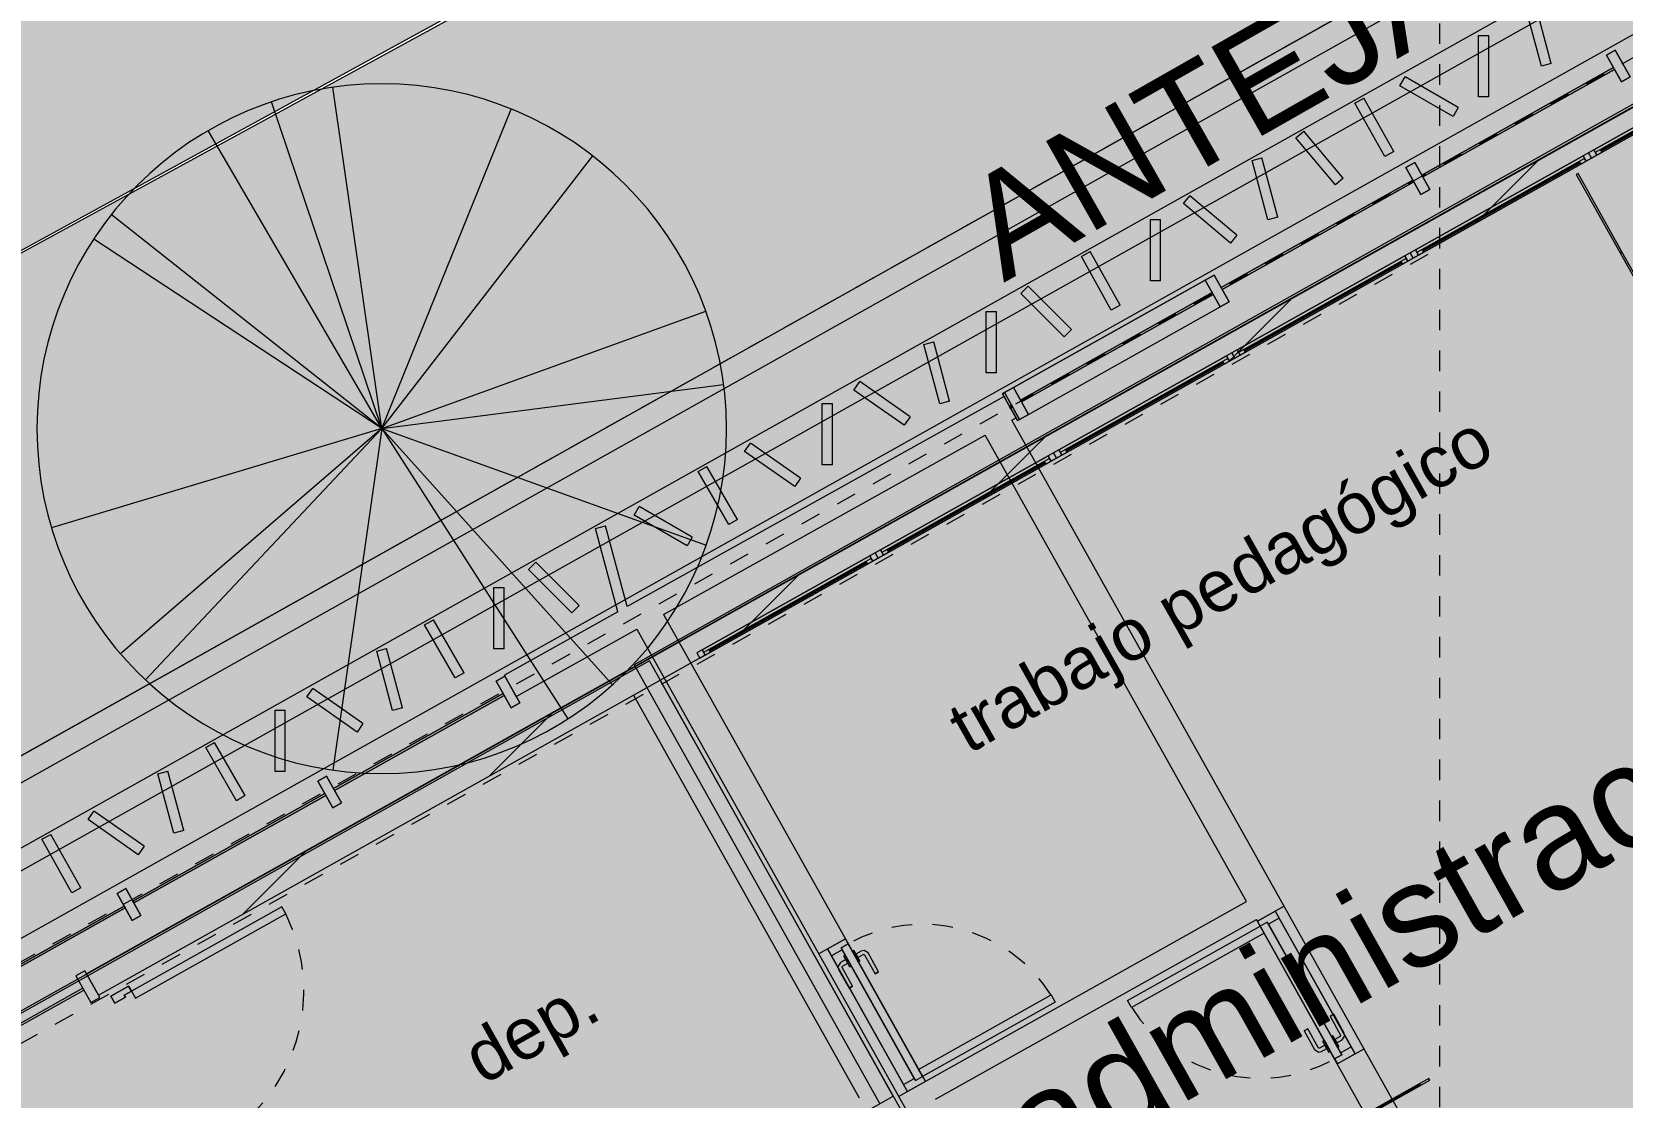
# Model space of a CAD drawing. Header units: metres. Extents: x -11.7 to 73.2, y 41.7 to 99.3.
# Drawn here: x 35.25 to 43.03, y 76.22 to 81.43 of the extents above; entities that cross this region are included whole.
import ezdxf

# ---------------------------------------------------------------- set-up
doc = ezdxf.new("R2010")
doc.units = ezdxf.units.M
for name, pattern in [('LineaDiscontinua-1_5mm', [0.003, 0.0015, -0.0015]), ('LíneaDeRejilla', [0.021, 0.012, -0.003, 0.003, -0.003]), ('Oculto', [0.006, 0.004, -0.002]), ('Overhead', [0.004, 0.0025, -0.0015])]:
    doc.linetypes.add(name, pattern=pattern)
for name, color, linetype, lineweight in [('A-DETL-3', 151, 'Continuous', 5), ('A-DETL-GENF', 92, 'Continuous', 5), ('A-DETL-LNOC', 90, 'Oculto', 5), ('A-FLOR-PROY', 1, 'Overhead', 5), ('A-GLAZ-CURT', 52, 'Continuous', 9), ('A-GLAZ-CWMG', 51, 'Continuous', 13), ('A-MURO', 113, 'Continuous', 9), ('A-MURO-ACHU', 111, 'Continuous', 9), ('A-PISO', 51, 'Continuous', 9), ('A-PISO-ACHU', 8, 'Continuous', 9), ('A-PSAJ-ARBOL', 71, 'Continuous', 5), ('A-PUER', 31, 'Continuous', 5), ('A-PUER-MARC', 31, 'Continuous', 5), ('A-TEXT-NOTA', 2, 'Continuous', 5), ('A-VENT', 1, 'Continuous', 5), ('A-VENT-CORT', 52, 'Continuous', 5), ('A-VENT-CORT-MARC', 51, 'Continuous', 5), ('A-WALL', 113, 'Continuous', 18), ('S-REJI', 1, 'Continuous', 5)]:
    doc.layers.add(name, color=color, linetype=linetype, lineweight=lineweight)
doc.styles.add('Arial', font='arial.ttf', dxfattribs={"height": 0.5})
doc.styles.add('Arial_3', font='arial.ttf', dxfattribs={"height": 0.25})

# ---------------------------------------------------------------- blocks, each defined once
blk = doc.blocks.new('Puerta-Batiente-HojaLisa - 800x2200-1043135-Nivel 1')
at = {"layer": 'A-PUER'}
for p, q in [((0.372, -0.035), (-0.372, -0.035)), ((-0.372, -0.035), (-0.372, -0.035)), ((-0.372, -0.035), (0.372, -0.035)), ((-0.372, -0.035), (-0.372, -0.075)), ((-0.372, -0.035), (-0.372, -0.075)), ((-0.372, -0.819), (-0.372, -0.075)), ((-0.372, -0.075), (-0.332, -0.075)), ((0.372, -0.075), (-0.372, -0.075)), ((-0.372, -0.075), (-0.372, -0.075)), ((-0.372, -0.075), (0.372, -0.075)), ((-0.332, -0.075), (-0.332, -0.819)), ((0.372, -0.035), (0.372, -0.035)), ((0.372, -0.075), (0.372, -0.035)), ((0.372, -0.035), (0.372, -0.075)), ((0.372, -0.075), (0.372, -0.075)), ((-0.332, -0.819), (-0.372, -0.819))]:
    blk.add_line(p, q, dxfattribs=at)
at = {"layer": 'A-PUER', "linetype": 'LineaDiscontinua-1_5mm'}
blk.add_arc((-0.372, -0.075), 0.744, 273.0819, 0, dxfattribs=at)
at = {"layer": 'A-PUER-MARC'}
for p, q in [((-0.4, -0.075), (-0.4, 0.025)), ((-0.4, 0.025), (-0.36, 0.025)), ((-0.4, -0.075), (-0.4, 0.025)), ((-0.4, 0.025), (-0.4, 0.025)), ((-0.4, 0.025), (0.4, 0.025)), ((-0.36, 0.025), (-0.36, -0.035)), ((-0.36, 0.025), (-0.36, 0.025)), ((-0.36, 0.025), (-0.36, -0.035)), ((0.36, 0.025), (-0.36, 0.025)), ((0.36, -0.035), (0.36, 0.025)), ((0.4, 0.025), (0.36, 0.025)), ((0.36, 0.025), (0.36, 0.025)), ((0.36, -0.035), (0.36, 0.025)), ((0.4, 0.025), (0.4, 0.025)), ((0.4, 0.025), (0.4, -0.075)), ((0.4, 0.025), (0.4, -0.075)), ((-0.372, -0.075), (-0.4, -0.075)), ((-0.4, -0.075), (-0.4, -0.075)), ((0.4, -0.075), (-0.4, -0.075)), ((-0.36, -0.035), (-0.372, -0.035)), ((-0.372, -0.035), (-0.372, -0.075)), ((-0.372, -0.035), (-0.372, -0.035)), ((-0.372, -0.035), (-0.372, -0.075)), ((0.372, -0.035), (-0.372, -0.035)), ((-0.372, -0.075), (-0.372, -0.075)), ((-0.372, -0.075), (0.372, -0.075)), ((-0.36, -0.035), (-0.36, -0.035)), ((-0.36, -0.035), (0.36, -0.035)), ((0.36, -0.035), (0.36, -0.035)), ((0.36, -0.035), (0.372, -0.035)), ((0.372, -0.035), (0.372, -0.035)), ((0.372, -0.035), (0.372, -0.075)), ((0.372, -0.075), (0.372, -0.035)), ((0.372, -0.075), (0.372, -0.075)), ((0.372, -0.075), (0.4, -0.075)), ((0.4, -0.075), (0.4, -0.075))]:
    blk.add_line(p, q, dxfattribs=at)
blk = doc.blocks.new('Manija-Horizontal-SinCerradura - 120-1041475-Nivel 1')
at = {"layer": 'A-PUER'}
for p, q in [((0.12, 0.008), (0.12, 0)), ((0.12, 0.008), (0.18, 0.008)), ((0.18, 0.008), (0.12, 0.008)), ((0.12, 0), (0.18, 0)), ((0.18, 0), (0.12, 0)), ((0.14, 0.038), (0.14, 0.008)), ((0.14, 0.008), (0.16, 0.008)), ((0.16, 0.008), (0.14, 0.008)), ((0.16, 0.008), (0.16, 0.038)), ((0.27, 0.063), (0.165, 0.063)), ((0.165, 0.043), (0.27, 0.043)), ((0.18, 0), (0.18, 0.008)), ((0.27, 0.063), (0.27, 0.043)), ((0.27, 0.043), (0.27, 0.063))]:
    blk.add_line(p, q, dxfattribs=at)
at = {"layer": 'A-PUER', "flags": 128}
for points in [[(0.165, 0.063), (0.144, 0.0515), (0.14, 0.038)], [(0.16, 0.038), (0.1623, 0.0422), (0.165, 0.043)]]:
    blk.add_lwpolyline(points, dxfattribs=at)
blk = doc.blocks.new('Manija-Horizontal-SinCerradura - 120-1041476-Nivel 1')
at = {"layer": 'A-PUER'}
for p, q in [((0.12, 0), (0.12, -0.008)), ((0.12, 0), (0.18, 0)), ((0.18, 0), (0.12, 0)), ((0.18, -0.008), (0.18, 0)), ((0.12, -0.008), (0.18, -0.008)), ((0.18, -0.008), (0.12, -0.008)), ((0.14, -0.008), (0.14, -0.038)), ((0.14, -0.008), (0.16, -0.008)), ((0.16, -0.008), (0.14, -0.008)), ((0.16, -0.038), (0.16, -0.008)), ((0.27, -0.043), (0.165, -0.043)), ((0.165, -0.063), (0.27, -0.063)), ((0.27, -0.063), (0.27, -0.043)), ((0.27, -0.043), (0.27, -0.063))]:
    blk.add_line(p, q, dxfattribs=at)
at = {"layer": 'A-PUER', "flags": 128}
for points in [[(0.14, -0.038), (0.1515, -0.059), (0.165, -0.063)], [(0.165, -0.043), (0.1608, -0.0407), (0.16, -0.038)]]:
    blk.add_lwpolyline(points, dxfattribs=at)
blk = doc.blocks.new('muro inclinado1 - muro inclinado-1370344-Nivel 1')
at = {"layer": 'A-MURO'}
for p, q in [((43.6847, 82.6505), (-1.2355, 57.4707)), ((43.7413, 82.5495), (-1.1789, 57.3697)), ((-1.0431, 57.1276), (43.8771, 82.3073)), ((43.9247, 82.2223), (-0.9955, 57.0425))]:
    blk.add_line(p, q, dxfattribs=at)
blk = doc.blocks.new('Panel de sistema - Vidrio-10-1532750-Nivel 1')
at = {"layer": 'A-VENT-CORT'}
for p, q in [((-0.5375, 0.005), (-0.5375, 0.005)), ((-0.5375, 0.005), (0.5375, 0.005)), ((0.5375, 0.005), (-0.5375, 0.005)), ((-0.5375, -0.005), (-0.5375, 0.005)), ((-0.5375, 0.005), (-0.5375, -0.005)), ((0.5375, 0.005), (0.5375, 0.005)), ((0.5375, 0.005), (0.5375, -0.005)), ((0.5375, 0.005), (0.5375, -0.005)), ((-0.5375, -0.005), (0.5375, -0.005)), ((0.5375, -0.005), (-0.5375, -0.005)), ((-0.5375, -0.005), (-0.5375, -0.005)), ((0.5375, -0.005), (0.5375, -0.005))]:
    blk.add_line(p, q, dxfattribs=at)
blk = doc.blocks.new('Panel de sistema - Vidrio-10-1532753-Nivel 1')
at = {"layer": 'A-VENT-CORT'}
for p, q in [((-0.5375, 0.005), (-0.5375, 0.005)), ((-0.5375, 0.005), (0.5375, 0.005)), ((0.5375, 0.005), (-0.5375, 0.005)), ((-0.5375, -0.005), (-0.5375, 0.005)), ((-0.5375, 0.005), (-0.5375, -0.005)), ((0.5375, 0.005), (0.5375, 0.005)), ((0.5375, 0.005), (0.5375, -0.005)), ((0.5375, 0.005), (0.5375, -0.005)), ((-0.5375, -0.005), (0.5375, -0.005)), ((0.5375, -0.005), (-0.5375, -0.005)), ((-0.5375, -0.005), (-0.5375, -0.005)), ((0.5375, -0.005), (0.5375, -0.005))]:
    blk.add_line(p, q, dxfattribs=at)
blk = doc.blocks.new('Montante rectangular - 50x150-1716499-Nivel 1')
at = {"layer": 'A-VENT-CORT-MARC'}
for p, q in [((0, 0.075), (-0.05, 0.075)), ((-0.05, 0.075), (-0.05, -0.075)), ((-0.05, 0.075), (-0.05, 0.075)), ((0, -0.075), (0, 0.075)), ((0, 0.075), (0, 0.075)), ((-0.05, -0.075), (0, -0.075)), ((-0.05, -0.075), (-0.05, -0.075)), ((0, -0.075), (0, -0.075))]:
    blk.add_line(p, q, dxfattribs=at)
blk = doc.blocks.new('Montante rectangular - 50x150-1716500-Nivel 1')
at = {"layer": 'A-VENT-CORT-MARC'}
for p, q in [((-0.05, -0.075), (-0.05, 0.075)), ((-0.05, 0.075), (0, 0.075)), ((-0.05, 0.075), (-0.05, 0.075)), ((0, 0.075), (0, -0.075)), ((0, 0.075), (0, 0.075)), ((0, -0.075), (-0.05, -0.075)), ((-0.05, -0.075), (-0.05, -0.075)), ((0, -0.075), (0, -0.075))]:
    blk.add_line(p, q, dxfattribs=at)
blk = doc.blocks.new('Panel de sistema - Vidrio-10-1731933-Nivel 1')
at = {"layer": 'A-VENT-CORT'}
for p, q in [((-0.5375, 0.005), (-0.5375, 0.005)), ((-0.5375, 0.005), (0.5375, 0.005)), ((0.5375, 0.005), (-0.5375, 0.005)), ((-0.5375, -0.005), (-0.5375, 0.005)), ((-0.5375, 0.005), (-0.5375, -0.005)), ((0.5375, 0.005), (0.5375, 0.005)), ((0.5375, 0.005), (0.5375, -0.005)), ((0.5375, 0.005), (0.5375, -0.005)), ((-0.5375, -0.005), (0.5375, -0.005)), ((0.5375, -0.005), (-0.5375, -0.005)), ((-0.5375, -0.005), (-0.5375, -0.005)), ((0.5375, -0.005), (0.5375, -0.005))]:
    blk.add_line(p, q, dxfattribs=at)
blk = doc.blocks.new('Panel de sistema - Vidrio-10-1731934-Nivel 1')
at = {"layer": 'A-VENT-CORT'}
for p, q in [((-0.0063, 0.005), (-0.0063, 0.005)), ((-0.0063, 0.005), (0.0063, 0.005)), ((0.0063, 0.005), (-0.0063, 0.005)), ((-0.0063, -0.005), (-0.0063, 0.005)), ((-0.0063, 0.005), (-0.0063, -0.005)), ((0.0063, 0.005), (0.0063, 0.005)), ((0.0063, 0.005), (0.0063, -0.005)), ((0.0063, 0.005), (0.0063, -0.005)), ((-0.0063, -0.005), (0.0063, -0.005)), ((0.0063, -0.005), (-0.0063, -0.005)), ((-0.0063, -0.005), (-0.0063, -0.005)), ((0.0063, -0.005), (0.0063, -0.005))]:
    blk.add_line(p, q, dxfattribs=at)
blk = doc.blocks.new('Panel de sistema - Vidrio-10-1731773-Nivel 1')
at = {"layer": 'A-VENT-CORT'}
for p, q in [((-0.0063, 0.005), (-0.0063, 0.005)), ((-0.0063, 0.005), (0.0063, 0.005)), ((0.0063, 0.005), (-0.0063, 0.005)), ((-0.0063, -0.005), (-0.0063, 0.005)), ((-0.0063, 0.005), (-0.0063, -0.005)), ((0.0063, 0.005), (0.0063, 0.005)), ((0.0063, 0.005), (0.0063, -0.005)), ((0.0063, 0.005), (0.0063, -0.005)), ((-0.0063, -0.005), (0.0063, -0.005)), ((0.0063, -0.005), (-0.0063, -0.005)), ((-0.0063, -0.005), (-0.0063, -0.005)), ((0.0063, -0.005), (0.0063, -0.005))]:
    blk.add_line(p, q, dxfattribs=at)
blk = doc.blocks.new('Montante rectangular - 50x150-1351317-Nivel 1')
at = {"layer": 'A-VENT-CORT-MARC'}
for p, q in [((-0.025, -0.075), (-0.025, 0.075)), ((-0.025, 0.075), (0.025, 0.075)), ((-0.025, 0.075), (-0.025, 0.075)), ((0.025, 0.075), (0.025, -0.075)), ((0.025, 0.075), (0.025, 0.075)), ((0.025, -0.075), (-0.025, -0.075)), ((-0.025, -0.075), (-0.025, -0.075)), ((0.025, -0.075), (0.025, -0.075))]:
    blk.add_line(p, q, dxfattribs=at)
blk = doc.blocks.new('Montante rectangular - 50x150-1351318-Nivel 1')
at = {"layer": 'A-VENT-CORT-MARC'}
for p, q in [((0.025, 0.075), (-0.025, 0.075)), ((-0.025, 0.075), (-0.025, -0.075)), ((-0.025, 0.075), (-0.025, 0.075)), ((0.025, -0.075), (0.025, 0.075)), ((0.025, 0.075), (0.025, 0.075)), ((-0.025, -0.075), (0.025, -0.075)), ((-0.025, -0.075), (-0.025, -0.075)), ((0.025, -0.075), (0.025, -0.075))]:
    blk.add_line(p, q, dxfattribs=at)
blk = doc.blocks.new('Montante rectangular - 50x150-1731929-Nivel 1')
at = {"layer": 'A-VENT-CORT-MARC'}
for p, q in [((0.025, 0.075), (-0.025, 0.075)), ((-0.025, 0.075), (-0.025, -0.075)), ((-0.025, 0.075), (-0.025, 0.075)), ((0.025, -0.075), (0.025, 0.075)), ((0.025, 0.075), (0.025, 0.075)), ((-0.025, -0.075), (0.025, -0.075)), ((-0.025, -0.075), (-0.025, -0.075)), ((0.025, -0.075), (0.025, -0.075))]:
    blk.add_line(p, q, dxfattribs=at)
blk = doc.blocks.new('Panel de sistema - Vidrio-10-1115117-Nivel 1')
at = {"layer": 'A-VENT-CORT'}
for p, q in [((-0.475, 0.005), (-0.475, 0.005)), ((-0.475, 0.005), (0.475, 0.005)), ((0.475, 0.005), (-0.475, 0.005)), ((-0.475, -0.005), (-0.475, 0.005)), ((-0.475, 0.005), (-0.475, -0.005)), ((0.475, 0.005), (0.475, 0.005)), ((0.475, 0.005), (0.475, -0.005)), ((0.475, 0.005), (0.475, -0.005)), ((-0.475, -0.005), (0.475, -0.005)), ((0.475, -0.005), (-0.475, -0.005)), ((-0.475, -0.005), (-0.475, -0.005)), ((0.475, -0.005), (0.475, -0.005))]:
    blk.add_line(p, q, dxfattribs=at)
blk = doc.blocks.new('Panel de sistema - Vidrio-10-1289963-Nivel 1')
at = {"layer": 'A-VENT-CORT'}
for p, q in [((-0.475, 0.005), (-0.475, 0.005)), ((-0.475, 0.005), (0.475, 0.005)), ((0.475, 0.005), (-0.475, 0.005)), ((-0.475, -0.005), (-0.475, 0.005)), ((-0.475, 0.005), (-0.475, -0.005)), ((0.475, 0.005), (0.475, 0.005)), ((0.475, 0.005), (0.475, -0.005)), ((0.475, 0.005), (0.475, -0.005)), ((-0.475, -0.005), (0.475, -0.005)), ((0.475, -0.005), (-0.475, -0.005)), ((-0.475, -0.005), (-0.475, -0.005)), ((0.475, -0.005), (0.475, -0.005))]:
    blk.add_line(p, q, dxfattribs=at)
blk = doc.blocks.new('Montante rectangular - 50x150-1731930-Nivel 1')
at = {"layer": 'A-VENT-CORT-MARC'}
for p, q in [((40.0086, 79.6682), (39.9977, 79.6621)), ((39.9977, 79.6621), (40.0086, 79.6682)), ((40.0086, 79.6682), (40.0086, 79.6682)), ((40.0086, 79.6682), (40.082, 79.5374)), ((40.082, 79.5374), (40.0086, 79.6682)), ((39.9977, 79.6621), (40.071, 79.5312)), ((40.071, 79.5312), (39.9977, 79.6621)), ((39.9977, 79.6621), (39.9977, 79.6621)), ((40.071, 79.5312), (40.082, 79.5374)), ((40.071, 79.5312), (40.082, 79.5374)), ((40.071, 79.5312), (40.071, 79.5312)), ((40.082, 79.5374), (40.082, 79.5374))]:
    blk.add_line(p, q, dxfattribs=at)
blk = doc.blocks.new('Montante rectangular - 50x150-1532670-Nivel 1')
at = {"layer": 'A-VENT-CORT-MARC'}
for p, q in [((40.9898, 80.2184), (40.0522, 79.6927)), ((40.0522, 79.6927), (40.9898, 80.2184)), ((40.9898, 80.2184), (40.9898, 80.2184)), ((40.9898, 80.2184), (41.0632, 80.0876)), ((41.0632, 80.0876), (40.9898, 80.2184)), ((40.1256, 79.5618), (41.0632, 80.0876)), ((40.1256, 79.5618), (41.0632, 80.0876)), ((41.0632, 80.0876), (41.0632, 80.0876)), ((40.0522, 79.6927), (40.1256, 79.5618)), ((40.1256, 79.5618), (40.0522, 79.6927)), ((40.0522, 79.6927), (40.0522, 79.6927)), ((40.1256, 79.5618), (40.1256, 79.5618))]:
    blk.add_line(p, q, dxfattribs=at)
blk = doc.blocks.new('M_RPC Tree - Deciduous - Scarlet Oak - 6 mts-1356157-Nivel 1')
at = {"layer": 'A-PSAJ-ARBOL'}
for q in [(-0.2391, 1.6695), (-0.5395, 1.5979), (0.6341, 1.5628), (-0.8483, 1.4577), (1.0322, 1.3338), (-1.3227, 1.0464), (-1.4088, 0.9271), (1.5855, 0.5751), (1.6727, 0.2154), (-1.6152, -0.4853), (-1.2773, -1.1013), (-1.1555, -1.2285), (-0.2396, -1.6694), (0.9105, -1.4196), (1.1293, -1.2526), (1.5873, -0.5699)]:
    blk.add_line((0, 0), q, dxfattribs=at)
for start, end in [(360, 180), (180, 360)]:
    blk.add_arc((0, 0), 1.6865, start, end, dxfattribs=at)
blk = doc.blocks.new('Panel de sistema - Vidrio-10-1741026-Nivel 1')
at = {"layer": 'A-GLAZ-CURT'}
for p, q in [((0.4175, 0.005), (-0.4175, 0.005)), ((-0.4175, 0.005), (-0.4175, -0.005)), ((0.4175, -0.005), (0.4175, 0.005)), ((-0.4175, -0.005), (0.4175, -0.005))]:
    blk.add_line(p, q, dxfattribs=at)
at = {"layer": 'A-VENT-CORT'}
for p, q in [((-0.4175, 0.005), (-0.4175, 0.005)), ((0.4175, 0.005), (0.4175, 0.005)), ((-0.4175, -0.005), (-0.4175, -0.005)), ((0.4175, -0.005), (0.4175, -0.005))]:
    blk.add_line(p, q, dxfattribs=at)
blk = doc.blocks.new('Panel de sistema - Vidrio-10-1113093-Nivel 1')
at = {"layer": 'A-GLAZ-CURT'}
for p, q in [((0.5, 0.005), (-0.5, 0.005)), ((-0.5, 0.005), (-0.5, -0.005)), ((0.5, -0.005), (0.5, 0.005)), ((-0.5, -0.005), (0.5, -0.005))]:
    blk.add_line(p, q, dxfattribs=at)
at = {"layer": 'A-VENT-CORT'}
for p, q in [((-0.5, 0.005), (-0.5, 0.005)), ((0.5, 0.005), (0.5, 0.005)), ((-0.5, -0.005), (-0.5, -0.005)), ((0.5, -0.005), (0.5, -0.005))]:
    blk.add_line(p, q, dxfattribs=at)
blk = doc.blocks.new('M_Door-Curtain-Wall-Single-Glass - M_Door-Curtain-Wall-Single-Glass-1594225-Nivel 1')
at = {"layer": 'A-PUER'}
blk.add_line((0.4, 0.0508), (0.4, 0.8508), dxfattribs=at)
blk.add_arc((0.4, 0.0508), 0.8, 90, 180, dxfattribs=at)
blk = doc.blocks.new('Panel de sistema - Vidrio-10-1594231-Nivel 1')
at = {"layer": 'A-GLAZ-CURT'}
for p, q in [((0.2188, 0.005), (-0.2188, 0.005)), ((-0.2188, 0.005), (-0.2188, -0.005)), ((0.2188, -0.005), (0.2188, 0.005)), ((-0.2188, -0.005), (0.2188, -0.005))]:
    blk.add_line(p, q, dxfattribs=at)
at = {"layer": 'A-VENT-CORT'}
for p, q in [((-0.2188, 0.005), (-0.2188, 0.005)), ((0.2188, 0.005), (0.2188, 0.005)), ((-0.2188, -0.005), (-0.2188, -0.005)), ((0.2188, -0.005), (0.2188, -0.005))]:
    blk.add_line(p, q, dxfattribs=at)
blk = doc.blocks.new('Montante rectangular - 50x150-1633856-Nivel 1')
at = {"layer": 'A-GLAZ-CWMG'}
for p, q in [((-0.05, 0.075), (0, 0.075)), ((-0.05, -0.075), (-0.05, 0.075)), ((0, 0.075), (0, -0.075)), ((0, -0.075), (-0.05, -0.075))]:
    blk.add_line(p, q, dxfattribs=at)
at = {"layer": 'A-VENT-CORT-MARC'}
for p, q in [((-0.05, 0.075), (-0.05, 0.075)), ((0, 0.075), (0, 0.075)), ((-0.05, -0.075), (-0.05, -0.075)), ((0, -0.075), (0, -0.075))]:
    blk.add_line(p, q, dxfattribs=at)
blk = doc.blocks.new('Puerta-Batiente-HojaLisa - 900x2200-V2-Nivel 1')
at = {"layer": 'A-PUER'}
for p, q in [((-0.382, 0.919), (-0.422, 0.919)), ((-0.422, 0.919), (-0.422, 0.075)), ((-0.382, 0.075), (-0.382, 0.919)), ((-0.422, 0.075), (-0.382, 0.075))]:
    blk.add_line(p, q, dxfattribs=at)
at = {"layer": 'A-PUER', "linetype": 'LineaDiscontinua-1_5mm'}
blk.add_arc((-0.422, 0.075), 0.844, 360, 87.28354, dxfattribs=at)
at = {"layer": 'A-PUER-MARC', "lineweight": 9}
for p, q in [((-0.45, -0.025), (-0.45, 0.075)), ((-0.45, 0.075), (-0.422, 0.075)), ((-0.422, 0.075), (-0.422, 0.035)), ((-0.422, 0.035), (-0.41, 0.035)), ((-0.41, 0.035), (-0.41, -0.025)), ((0.41, 0.035), (0.422, 0.035)), ((0.41, -0.025), (0.41, 0.035)), ((0.422, 0.035), (0.422, 0.075)), ((0.422, 0.075), (0.45, 0.075)), ((0.45, 0.075), (0.45, -0.025)), ((-0.41, -0.025), (-0.45, -0.025)), ((0.45, -0.025), (0.41, -0.025))]:
    blk.add_line(p, q, dxfattribs=at)
at = {"layer": 'A-PUER-MARC'}
for p, q in [((-0.45, 0.075), (-0.45, -0.025)), ((-0.422, 0.075), (-0.45, 0.075)), ((-0.45, 0.075), (-0.45, 0.075)), ((-0.422, 0.035), (-0.422, 0.075)), ((-0.422, 0.075), (-0.422, 0.075)), ((-0.41, 0.035), (-0.422, 0.035)), ((-0.422, 0.035), (-0.422, 0.035)), ((-0.41, -0.025), (-0.41, 0.035)), ((-0.41, 0.035), (-0.41, 0.035)), ((0.41, 0.035), (0.41, 0.035)), ((0.41, 0.035), (0.41, -0.025)), ((0.41, 0.035), (0.422, 0.035)), ((0.422, 0.075), (0.422, 0.075)), ((0.422, 0.075), (0.45, 0.075)), ((0.422, 0.075), (0.422, 0.035)), ((0.422, 0.035), (0.422, 0.035)), ((0.45, -0.025), (0.45, 0.075)), ((0.45, 0.075), (0.45, 0.075)), ((-0.45, -0.025), (-0.41, -0.025)), ((-0.45, -0.025), (-0.45, -0.025)), ((-0.41, -0.025), (-0.41, -0.025)), ((0.45, -0.025), (0.41, -0.025)), ((0.41, -0.025), (0.41, -0.025)), ((0.45, -0.025), (0.45, -0.025))]:
    blk.add_line(p, q, dxfattribs=at)
blk = doc.blocks.new('Ventana-1Cuerpo-Proyectante - 1000x500-1341010-Nivel 1')
at = {"layer": 'A-VENT'}
for p, q in [((0.5, 0.06), (-0.5, 0.06)), ((-0.5, 0.06), (-0.5, 0.06)), ((-0.5, 0.06), (0.5, 0.06)), ((-0.5, 0.06), (-0.5, 0.03)), ((-0.5, 0.06), (-0.5, 0.03)), ((-0.5, 0.03), (0.5, 0.03)), ((-0.5, 0.03), (-0.5, 0.03)), ((-0.5, 0.03), (0.5, 0.03)), ((0.47, 0.06), (-0.47, 0.06)), ((-0.47, 0.06), (-0.47, 0.06)), ((-0.47, 0.06), (0.47, 0.06)), ((-0.47, 0.06), (-0.47, 0.045)), ((-0.47, 0.06), (-0.47, 0.045)), ((0.47, 0.06), (-0.47, 0.06)), ((-0.47, 0.06), (-0.47, 0.06)), ((-0.47, 0.06), (0.47, 0.06)), ((-0.47, 0.03), (-0.47, 0.06)), ((-0.47, 0.06), (-0.47, 0.03)), ((-0.47, 0.045), (0.47, 0.045)), ((-0.47, 0.045), (-0.47, 0.045)), ((-0.47, 0.045), (0.47, 0.045)), ((0.47, 0.03), (-0.47, 0.03)), ((-0.47, 0.03), (-0.47, 0.03)), ((0.47, 0.03), (-0.47, 0.03)), ((0.44, 0.06), (-0.44, 0.06)), ((-0.44, 0.06), (-0.44, 0.06)), ((-0.44, 0.06), (0.44, 0.06)), ((-0.44, 0.045), (-0.44, 0.06)), ((-0.44, 0.06), (-0.44, 0.045)), ((0.44, 0.053), (-0.44, 0.053)), ((-0.44, 0.053), (-0.44, 0.053)), ((-0.44, 0.053), (0.44, 0.053)), ((-0.44, 0.053), (-0.44, 0.051)), ((-0.44, 0.053), (-0.44, 0.051)), ((-0.44, 0.051), (0.44, 0.051)), ((-0.44, 0.051), (-0.44, 0.051)), ((-0.44, 0.051), (0.44, 0.051)), ((0.44, 0.045), (-0.44, 0.045)), ((-0.44, 0.045), (-0.44, 0.045)), ((0.44, 0.045), (-0.44, 0.045)), ((0.44, 0.06), (0.44, 0.06)), ((0.44, 0.045), (0.44, 0.06)), ((0.44, 0.06), (0.44, 0.045)), ((0.44, 0.053), (0.44, 0.053)), ((0.44, 0.051), (0.44, 0.053)), ((0.44, 0.051), (0.44, 0.053)), ((0.44, 0.051), (0.44, 0.051)), ((0.44, 0.045), (0.44, 0.045)), ((0.47, 0.06), (0.47, 0.06)), ((0.47, 0.045), (0.47, 0.06)), ((0.47, 0.045), (0.47, 0.06)), ((0.47, 0.06), (0.47, 0.06)), ((0.47, 0.03), (0.47, 0.06)), ((0.47, 0.06), (0.47, 0.03)), ((0.47, 0.045), (0.47, 0.045)), ((0.47, 0.03), (0.47, 0.03)), ((0.5, 0.06), (0.5, 0.06)), ((0.5, 0.03), (0.5, 0.06)), ((0.5, 0.03), (0.5, 0.06)), ((0.5, 0.03), (0.5, 0.03))]:
    blk.add_line(p, q, dxfattribs=at)

msp = doc.modelspace()

# ---------------------------------------------------------------- hatches: boundary and pattern name
at = {"layer": 'A-DETL-GENF'}
for color, points in [(9, [(38.1961, 78.3366), (44.554, 81.904), (48.1469, 75.4944), (45.3402, 73.9196), (44.737, 74.9957), (43.337, 74.2109), (43.9541, 73.1419), (41.789, 71.927), (40.5479, 74.1411), (37.931, 72.6742), (36.7819, 74.7241), (39.3988, 76.191)]), (7, [(40.5479, 74.1411), (41.1384, 73.0877), (38.6096, 71.662), (39.2698, 70.4842), (32.2199, 66.5324), (28.6234, 72.9484), (38.271, 78.3563), (39.4642, 76.2277), (36.7357, 74.6982), (37.8847, 72.6483)])]:
    msp.add_hatch(color=color, dxfattribs=at).paths.add_polyline_path(points, flags=0)
at = {"layer": 'A-MURO-ACHU', "lineweight": 5}
h = msp.add_hatch(dxfattribs=at)
h.set_pattern_fill('FP_1', color=256, style=0, pattern_type=2)
h.set_pattern_definition([(45, (0, 0), (-0.265165, 0.265165), [])])
h.paths.add_polyline_path([(35.5762, 76.7218), (35.5175, 76.8264), (54.3115, 87.3612), (54.3115, 87.2236), (50.3533, 85.0049), (50.2225, 84.9316), (47.8673, 83.6114), (47.7364, 83.538), (44.6833, 81.8267), (44.5525, 81.7533), (38.3239, 78.262), (38.1931, 78.1886)], flags=0)
h = msp.add_hatch(color=256, dxfattribs=at)
h.paths.add_polyline_path([(39.5009, 76.1623), (39.3701, 76.0889), (39.2967, 76.2198), (38.1931, 78.1886), (38.3239, 78.262)], flags=0)
h.paths.add_polyline_path([(41.793, 72.0732), (41.6622, 71.9999), (41.078, 73.042), (41.0047, 73.1728), (40.5191, 74.039), (40.4458, 74.1699), (39.8101, 75.3039), (39.941, 75.3772)], flags=0)
at = {"layer": 'A-PISO-ACHU', "lineweight": 5}
h = msp.add_hatch(color=256, dxfattribs=at)
edge = h.paths.add_edge_path(flags=0)
edge.add_line((-11.7445, 67.4776), (-11.7445, 68.9916))
edge.add_line((-11.7445, 68.9916), (20.6801, 87.2404))
edge.add_line((20.6801, 87.2404), (42.7634, 99.3209))
edge.add_line((42.7634, 99.3209), (49.0143, 99.3209))
edge.add_line((49.0143, 99.3209), (22.1357, 84.6171))
edge.add_line((22.1357, 84.6171), (-8.4217, 67.4192))
edge.add_arc((-9.9695, 75.3717), 8.1018, 263.70195, 281.01358, ccw=False)
edge.add_arc((-12.5327, 60.5221), 7, 76.16032, 83.5347)
h.paths.add_polyline_path([(73.1577, 99.3209), (73.1577, 41.6604)], flags=0)
edge = h.paths.add_edge_path(flags=0)
edge.add_line((69.8508, 99.3209), (73.1577, 99.3209))
edge.add_line((65.9158, 97.1683), (69.8508, 99.3209))
edge = h.paths.add_edge_path(flags=0)
edge.add_line((73.1577, 51.9042), (73.1577, 50.9085))
edge.add_line((73.1577, 50.9085), (67.4094, 50.9125))
edge.add_line((67.4094, 50.9125), (67.406, 45.89))
edge.add_arc((67.7688, 48.868), 3, 197.80909, 263.05317, ccw=False)
edge.add_line((64.9126, 47.9505), (64.9265, 52.0568))
edge.add_arc((67.3569, 51.8382), 2.4403, 138.46961, 174.86173, ccw=False)
edge.add_line((65.5301, 53.4562), (67.4123, 55.1462))
edge.add_line((67.4123, 55.1462), (67.4382, 93.14))
edge.add_line((67.4382, 93.14), (65.5663, 94.5105))
edge.add_arc((67.872, 96.4299), 3, 186.29702, 219.77582, ccw=False)
edge.add_line((64.8901, 96.1008), (64.8898, 96.1793))
edge.add_line((64.8898, 96.1793), (64.8841, 98.083))
edge.add_arc((67.8714, 97.808), 3, 152.38667, 174.74085, ccw=False)
edge.add_arc((100.8135, 69.2922), 46.4949, 139.77062, 139.96788, ccw=False)
edge.add_line((65.3163, 99.3209), (73.1577, 99.3209))
edge.add_line((65.9178, 96.1564), (65.9158, 97.1683))
edge.add_arc((67.9002, 96.4214), 2, 187.61416, 217.58475)
edge.add_line((66.3153, 95.2015), (68.4157, 93.6638))
edge.add_line((68.4157, 93.6638), (68.4316, 51.911))
edge.add_line((68.4316, 51.911), (73.1577, 51.9042))
h.paths.add_polyline_path([(20.1051, 57.7169), (26.6837, 61.3986), (27.9973, 59.0622), (49.2365, 71.0357), (49.2365, 57.7169)], flags=0)
edge = h.paths.add_edge_path(flags=0)
edge.add_line((-5.7118, 46.0009), (54.4615, 46.0009))
edge.add_line((54.4615, 46.0009), (54.4615, 90.9023))
edge.add_line((54.4615, 90.9023), (26.9878, 75.8729))
edge.add_line((26.9878, 75.8729), (-6.3365, 57.1178))
edge.add_arc((5.0702, 53.3169), 12.0233, 127.35032, 161.5712, ccw=False)
edge.add_line((-2.2242, 62.8747), (25.5322, 78.4962))
edge.add_line((25.5322, 78.4962), (55.4126, 94.8421))
edge.add_arc((56.8058, 92.0337), 3.135, 2.60802, 116.38523, ccw=False)
edge.add_line((59.9376, 92.1763), (59.9338, 86.617))
edge.add_line((59.9338, 86.617), (57.4314, 79.6617))
edge.add_line((57.4314, 79.6617), (57.4109, 49.6328))
edge.add_line((57.4109, 49.6328), (57.4076, 44.7668))
edge.add_arc((59.4076, 44.7654), 2, 179.96092, 218.80926)
edge.add_line((57.8491, 43.512), (59.3383, 41.6604))
edge.add_line((59.3383, 41.6604), (54.9031, 41.6604))
edge.add_line((54.9031, 41.6604), (54.9045, 42.4666))
edge.add_line((54.9045, 42.4666), (49.9037, 42.473))
edge.add_line((49.9037, 42.473), (49.9031, 41.6604))
edge.add_line((49.9031, 41.6604), (40.8603, 41.6604))
edge.add_line((40.8603, 41.6604), (40.8489, 42.4259))
edge.add_line((40.8489, 42.4259), (19.6691, 42.4259))
edge.add_line((19.6691, 42.4259), (19.6628, 41.6604))
edge.add_line((19.6628, 41.6604), (-5.714, 41.6604))
edge.add_line((-5.714, 41.6604), (-5.7118, 46.0009))
h = msp.add_hatch(color=256, dxfattribs=at)
h.paths.add_polyline_path([(73.1577, 99.3209), (73.1577, 41.6604)], flags=0)
edge = h.paths.add_edge_path(flags=0)
edge.add_line((49.0166, 99.3209), (73.1577, 99.3209))
edge.add_line((65.2926, 99.3209), (73.1577, 99.3209))
edge.add_arc((100.8053, 69.3106), 46.4949, 139.80025, 140.00696)
edge.add_arc((67.8438, 97.8039), 3, 152.42575, 174.77992)
edge.add_line((64.8562, 98.0768), (64.8617, 96.6002))
edge.add_line((64.8617, 96.6002), (59.4653, 93.6433))
edge.add_arc((56.7821, 92.022), 3.135, 31.14184, 116.42431)
edge.add_line((55.387, 94.8295), (25.5178, 78.4632))
edge.add_line((25.5178, 78.4632), (-2.228, 62.8228))
edge.add_arc((5.0729, 53.27), 12.0233, 127.3894, 158.5358)
edge.add_arc((-12.5349, 60.4631), 7, 276.48335, 336.479, ccw=False)
edge.add_line((-11.7445, 53.5079), (-11.7445, 67.4184))
edge.add_arc((-12.5349, 60.4631), 7, 76.1994, 83.51665, ccw=False)
edge.add_arc((-9.9818, 75.3145), 8.1018, 263.74102, 281.05266)
edge.add_line((-8.4286, 67.3631), (22.1171, 84.5818))
edge.add_line((22.1171, 84.5818), (49.0166, 99.3209))
h = msp.add_hatch(color=256, dxfattribs=at)
h.paths.add_polyline_path([(1.8887, 47.4669), (10.9851, 47.4669), (10.9851, 48.2669), (54.4615, 48.2669), (54.4615, 46.0009), (-0.7267, 46.0009)], flags=0)
h.paths.add_polyline_path([(54.4815, 90.8752), (54.4823, 87.4505), (-5.4665, 53.8634), (-1.8591, 47.4247), (-4.3698, 46.0228), (-5.6848, 46.0236), (-5.7078, 57.4716), (26.9282, 75.8394)], flags=0)
h = msp.add_hatch(color=256, dxfattribs=at)
h.paths.add_polyline_path([(5.0183, 49.0163), (5.8026, 47.6169), (10.8351, 47.6169), (10.8351, 50.9017), (9.2102, 49.9908), (8.6236, 51.0372)], flags=0)
h.paths.add_polyline_path([(54.3115, 87.2328), (50.3494, 85.0119), (52.1097, 81.8716), (54.3115, 83.1058)], flags=0)
h.paths.add_polyline_path([(47.9626, 73.2955), (20.0811, 57.6669), (44.0865, 57.6669), (44.0865, 68.1681), (49.2212, 71.0628)], flags=0)
h.paths.add_polyline_path([(-5.4663, 53.8623), (-1.1005, 56.3095), (-1.628, 57.2507), (44.0772, 82.8706), (44.6048, 81.9293), (54.4615, 87.4544), (54.4615, 80.7558), (54.2865, 80.6577), (54.2865, 77.0956), (54.4615, 77.1942), (54.4615, 74.0419), (51.0616, 72.1303), (51.0616, 55.9169), (54.4615, 55.9169), (54.4615, 48.2669), (53.7615, 48.2669), (53.7615, 47.4669), (12.1412, 47.4669), (12.1412, 48.2669), (10.9851, 48.2669), (10.9851, 47.4669), (1.8887, 47.4669), (2.2039, 47.6436), (1.3237, 49.2137), (-1.8602, 47.429)], flags=0)
h = msp.add_hatch(color=256, dxfattribs=at)
h.paths.add_polyline_path([(42.0615, 55.7669), (36.7162, 55.7669), (36.7162, 48.8519), (42.0615, 48.8519)], flags=0)
h.paths.add_polyline_path([(21.7835, 60.8543), (28.3799, 64.5519), (24.9032, 70.7542), (18.3074, 67.0556)], flags=0)
h.paths.add_polyline_path([(49.1615, 73.8961), (20.2087, 57.6669), (49.1615, 57.6669)], flags=0)
h.paths.add_polyline_path([(-5.4652, 53.8604), (-1.1055, 56.3078), (-1.6336, 57.2463), (-1.235, 57.4697), (-1.0431, 57.1276), (17.9155, 67.7547), (18.1041, 67.4184), (44.3273, 82.1177), (44.474, 81.856), (54.4615, 87.4544), (54.4615, 83.2306), (58.0015, 83.2306), (58.0015, 51.8919), (54.4615, 51.8919), (54.4615, 48.2669), (10.9851, 48.2669), (10.9851, 47.4669), (1.8887, 47.4669), (2.2257, 47.6558), (1.3454, 49.2261), (-1.8591, 47.4272)], flags=0)

# ---------------------------------------------------------------- linework, layer by layer
at = {"layer": 'A-DETL-3'}
for p, q in [((44.554, 81.904), (38.1961, 78.3366)), ((38.271, 78.3563), (28.6234, 72.9484)), ((39.4642, 76.2277), (38.271, 78.3563)), ((38.1961, 78.3366), (39.3988, 76.191)), ((36.7357, 74.6982), (39.4642, 76.2277))]:
    msp.add_line(p, q, dxfattribs=at)
at = {"layer": 'A-DETL-LNOC'}
msp.add_line((0.9956, 57.3149), (42.1693, 80.3945), dxfattribs=at)
at = {"layer": 'A-FLOR-PROY'}
msp.add_line((44.0772, 82.8706), (-1.628, 57.2507), dxfattribs=at)
at = {"layer": 'A-MURO'}
for p, q in [((42.6346, 81.264), (42.557, 81.5538)), ((42.6829, 81.2769), (42.6053, 81.5667)), ((42.3273, 81.1154), (42.3273, 81.4154)), ((42.3273, 81.4154), (42.3773, 81.4154)), ((42.3773, 81.1154), (42.3773, 81.4154)), ((42.6829, 81.2769), (42.6346, 81.264)), ((41.9423, 81.1687), (41.9673, 81.212)), ((42.2021, 81.0187), (41.9423, 81.1687)), ((42.2271, 81.062), (41.9673, 81.212)), ((41.722, 81.084), (41.7656, 81.1084)), ((41.8687, 80.8223), (41.722, 81.084)), ((41.9123, 80.8467), (41.7656, 81.1084)), ((42.3773, 81.1154), (42.3273, 81.1154)), ((42.2271, 81.062), (42.2021, 81.0187)), ((41.434, 80.9142), (41.4723, 80.9463)), ((41.6268, 80.6844), (41.434, 80.9142)), ((41.6651, 80.7165), (41.4723, 80.9463)), ((41.9123, 80.8467), (41.8687, 80.8223)), ((41.219, 80.8038), (41.2673, 80.8167)), ((41.2966, 80.514), (41.219, 80.8038)), ((41.3449, 80.5269), (41.2673, 80.8167)), ((41.6651, 80.7165), (41.6268, 80.6844)), ((40.8834, 80.5926), (40.9155, 80.6309)), ((41.1453, 80.4381), (40.9155, 80.6309)), ((41.1132, 80.3998), (40.8834, 80.5926)), ((41.3449, 80.5269), (41.2966, 80.514)), ((40.7217, 80.2153), (40.7217, 80.5153)), ((40.7217, 80.5153), (40.7717, 80.5153)), ((40.7717, 80.2153), (40.7717, 80.5153)), ((41.1453, 80.4381), (41.1132, 80.3998)), ((40.384, 80.334), (40.4276, 80.3584)), ((40.5307, 80.0723), (40.384, 80.334)), ((40.5743, 80.0967), (40.4276, 80.3584)), ((40.7717, 80.2153), (40.7217, 80.2153)), ((40.0878, 80.1537), (40.1231, 80.1891)), ((40.3, 79.9416), (40.0878, 80.1537)), ((40.3353, 79.977), (40.1231, 80.1891)), ((39.9189, 79.7653), (39.9189, 80.0653)), ((39.9189, 80.0653), (39.9689, 80.0653)), ((39.9689, 79.7653), (39.9689, 80.0653)), ((40.5743, 80.0967), (40.5307, 80.0723)), ((40.3353, 79.977), (40.3, 79.9416)), ((39.6134, 79.9038), (39.6617, 79.9167)), ((39.691, 79.614), (39.6134, 79.9038)), ((39.7393, 79.6269), (39.6617, 79.9167)), ((39.9689, 79.7653), (39.9189, 79.7653)), ((39.2715, 79.6809), (39.3002, 79.7219)), ((39.5173, 79.5088), (39.2715, 79.6809)), ((39.546, 79.5498), (39.3002, 79.7219)), ((40.0064, 79.6497), (38.1619, 78.6218)), ((39.1161, 79.3153), (39.1161, 79.6153)), ((39.1161, 79.6153), (39.1661, 79.6153)), ((39.1661, 79.3153), (39.1661, 79.6153)), ((39.7393, 79.6269), (39.691, 79.614)), ((40.0064, 79.6497), (40.0234, 79.6192)), ((40.0234, 79.6192), (40.0221, 79.6185)), ((40.0221, 79.6185), (40.0343, 79.5967)), ((40.0343, 79.5967), (40.0356, 79.5973)), ((40.0356, 79.5973), (40.0648, 79.5449)), ((39.546, 79.5498), (39.5173, 79.5088)), ((40.0441, 79.5334), (40.0648, 79.5449)), ((42.7035, 74.7891), (40.0441, 79.5334)), ((38.3407, 78.5841), (39.913, 79.4604)), ((41.1912, 77.1801), (39.913, 79.4604)), ((38.7363, 79.3809), (38.765, 79.4219)), ((38.9821, 79.2088), (38.7363, 79.3809)), ((39.0108, 79.2498), (38.765, 79.4219)), ((38.5093, 79.2828), (38.5526, 79.3078)), ((38.6593, 79.0229), (38.5093, 79.2828)), ((38.7026, 79.0479), (38.5526, 79.3078)), ((39.1661, 79.3153), (39.1161, 79.3153)), ((39.0108, 79.2498), (38.9821, 79.2088)), ((38.1959, 79.0687), (38.2209, 79.112)), ((38.4557, 78.9187), (38.1959, 79.0687)), ((38.4807, 78.962), (38.2209, 79.112)), ((38.7026, 79.0479), (38.6593, 79.0229)), ((38.0078, 79.0038), (38.0561, 79.0167)), ((38.1168, 78.5967), (38.0078, 79.0038)), ((38.1619, 78.6218), (38.0561, 79.0167)), ((38.4807, 78.962), (38.4557, 78.9187)), ((37.6794, 78.8037), (37.7148, 78.8391)), ((37.9269, 78.6269), (37.7148, 78.8391)), ((37.8915, 78.5916), (37.6794, 78.8037)), ((37.5105, 78.4153), (37.5105, 78.7153)), ((37.5105, 78.7153), (37.5605, 78.7153)), ((37.5605, 78.4153), (37.5605, 78.7153)), ((38.1168, 78.5967), (37.5615, 78.2872)), ((37.9269, 78.6269), (37.8915, 78.5916)), ((38.3407, 78.5841), (39.6211, 76.2999)), ((37.1713, 78.5327), (37.2146, 78.5577)), ((37.3213, 78.2729), (37.1713, 78.5327)), ((37.3646, 78.2979), (37.2146, 78.5577)), ((37.6199, 78.1824), (38.2097, 78.5111)), ((38.2097, 78.5111), (38.2097, 78.5111)), ((38.2097, 78.5111), (40.8716, 73.7623)), ((36.9374, 78.4038), (36.9857, 78.4167)), ((37.015, 78.114), (36.9374, 78.4038)), ((37.0633, 78.1269), (36.9857, 78.4167)), ((37.5605, 78.4153), (37.5105, 78.4153)), ((37.3646, 78.2979), (37.3213, 78.2729)), ((37.6199, 78.1824), (37.5615, 78.2872)), ((36.5955, 78.1809), (36.6242, 78.2218)), ((36.87, 78.0498), (36.6242, 78.2218)), ((36.4401, 77.8153), (36.4401, 78.1153)), ((36.4401, 78.1153), (36.4901, 78.1153)), ((36.4901, 77.8153), (36.4901, 78.1153)), ((36.8413, 78.0088), (36.5955, 78.1809)), ((37.0633, 78.1269), (37.015, 78.114)), ((36.87, 78.0498), (36.8413, 78.0088)), ((36.1009, 77.9327), (36.1442, 77.9577)), ((36.2942, 77.6979), (36.1442, 77.9577)), ((36.2509, 77.6729), (36.1009, 77.9327)), ((35.867, 77.8038), (35.9153, 77.8167)), ((35.9446, 77.514), (35.867, 77.8038)), ((35.9929, 77.5269), (35.9153, 77.8167)), ((36.4901, 77.8153), (36.4401, 77.8153)), ((36.2942, 77.6979), (36.2509, 77.6729)), ((35.5251, 77.5809), (35.5538, 77.6219)), ((35.7709, 77.4088), (35.5251, 77.5809)), ((35.7996, 77.4498), (35.5538, 77.6219)), ((35.2996, 77.484), (35.3432, 77.5084)), ((35.4899, 77.2467), (35.3432, 77.5084)), ((35.9929, 77.5269), (35.9446, 77.514)), ((35.4463, 77.2223), (35.2996, 77.484)), ((35.7996, 77.4498), (35.7709, 77.4088)), ((35.4899, 77.2467), (35.4463, 77.2223)), ((39.4903, 76.2266), (41.1912, 77.1801)), ((41.3759, 77.1574), (41.2451, 77.0841)), ((39.67, 76.2127), (41.2401, 77.0928)), ((42.5726, 74.7158), (41.2401, 77.0928)), ((39.2299, 76.9978), (39.0991, 76.9244)), ((41.6362, 76.3862), (41.7671, 76.4596))]:
    msp.add_line(p, q, dxfattribs=at)
at = {"layer": 'A-PISO'}
for p, q in [((26.9282, 75.8394), (54.4815, 90.8752)), ((54.4615, 90.9023), (26.9878, 75.8729)), ((54.4823, 87.4505), (-5.4665, 53.8634)), ((-1.628, 57.2507), (44.0772, 82.8706)), ((18.1041, 67.4184), (44.3273, 82.1177))]:
    msp.add_line(p, q, dxfattribs=at)
at = {"layer": 'A-WALL'}
for p, q in [((54.4615, 87.4452), (35.5175, 76.8264)), ((38.3239, 78.262), (44.5525, 81.7533)), ((35.5762, 76.7218), (38.1931, 78.1886)), ((38.1931, 78.1886), (39.2967, 76.2198)), ((39.5009, 76.1623), (38.3239, 78.262)), ((35.5175, 76.8264), (35.5762, 76.7218))]:
    msp.add_line(p, q, dxfattribs=at)
at = {"layer": 'A-WALL', "lineweight": 9}
msp.add_line((38.1931, 78.1886), (38.3239, 78.262), dxfattribs=at)
at = {"layer": 'S-REJI', "linetype": 'LíneaDeRejilla'}
for p, q in [((42.1365, 86.2736), (42.1365, 52.6013)), ((49.9188, 85.1373), (-1.877, 56.1034))]:
    msp.add_line(p, q, dxfattribs=at)

# ---------------------------------------------------------------- block references
at = {"layer": 'A-MURO'}
msp.add_blockref('muro inclinado1 - muro inclinado-1370344-Nivel 1', (0, 0), dxfattribs=at)
at = {"layer": 'A-PSAJ-ARBOL'}
msp.add_blockref('M_RPC Tree - Deciduous - Scarlet Oak - 6 mts-1356157-Nivel 1', (36.9615, 79.4921), dxfattribs=at)
at = {"layer": 'A-PUER'}
for name, p, rotation in [('Puerta-Batiente-HojaLisa - 800x2200-1043135-Nivel 1', (39.3601, 76.6122), 119.2725903057571), ('Puerta-Batiente-HojaLisa - 900x2200-V2-Nivel 1', (35.8778, 76.3371), 299.2725903057573), ('Puerta-Batiente-HojaLisa - 800x2200-1043135-Nivel 1', (41.5061, 76.7718), 299.2725903057571), ('Manija-Horizontal-SinCerradura - 120-1041475-Nivel 1', (39.2055, 77.0414), 299.2725903057569), ('Manija-Horizontal-SinCerradura - 120-1041476-Nivel 1', (39.1706, 77.0218), 299.2725903057571), ('Manija-Horizontal-SinCerradura - 120-1041475-Nivel 1', (41.6607, 76.3426), 119.2725903057569), ('Manija-Horizontal-SinCerradura - 120-1041476-Nivel 1', (41.6956, 76.3622), 119.2725903057571), ('M_Door-Curtain-Wall-Single-Glass - M_Door-Curtain-Wall-Single-Glass-1594225-Nivel 1', (42.2827, 75.9619), 119.272590305761)]:
    msp.add_blockref(name, p, dxfattribs=dict(at, rotation=rotation))
at = {"layer": 'A-VENT', "rotation": 209.272259742155}
for p in [(43.2859, 81.1121), (42.4136, 80.6232), (41.5413, 80.1342), (40.669, 79.6452), (39.7967, 79.1563), (38.9244, 78.6673)]:
    msp.add_blockref('Ventana-1Cuerpo-Proyectante - 1000x500-1341010-Nivel 1', p, dxfattribs=at)
at = {"layer": 'A-VENT-CORT'}
for name, p, rotation in [('Panel de sistema - Vidrio-10-1532750-Nivel 1', (42.5202, 80.9906), 209.2818500211667), ('Panel de sistema - Vidrio-10-1532753-Nivel 1', (42.5202, 80.9906), 209.2818500211667), ('Panel de sistema - Vidrio-10-1532750-Nivel 1', (41.539, 80.4404), 209.2818500211667), ('Panel de sistema - Vidrio-10-1532753-Nivel 1', (41.539, 80.4404), 209.2818500211667), ('Panel de sistema - Vidrio-10-1594231-Nivel 1', (42.9166, 80.546), 119.2633305903556), ('Panel de sistema - Vidrio-10-1113093-Nivel 1', (43.268, 79.9189), 119.2633305903556), ('Panel de sistema - Vidrio-10-1731933-Nivel 1', (40.5577, 79.8901), 209.2818500211667), ('Panel de sistema - Vidrio-10-1532753-Nivel 1', (40.5577, 79.8901), 209.2818500211667), ('Panel de sistema - Vidrio-10-1731934-Nivel 1', (40.0398, 79.5997), 209.2818500211667), ('Panel de sistema - Vidrio-10-1731773-Nivel 1', (40.0398, 79.5997), 209.2818500211667), ('Panel de sistema - Vidrio-10-1115117-Nivel 1', (37.143, 77.9599), 29.27303577380941), ('Panel de sistema - Vidrio-10-1289963-Nivel 1', (37.143, 77.9599), 29.27303577380941), ('Panel de sistema - Vidrio-10-1532750-Nivel 1', (36.2162, 77.4404), 29.27303577380941), ('Panel de sistema - Vidrio-10-1532753-Nivel 1', (36.2162, 77.4404), 29.27303577380941), ('Panel de sistema - Vidrio-10-1532750-Nivel 1', (35.2348, 76.8903), 29.27303577380941), ('Panel de sistema - Vidrio-10-1532753-Nivel 1', (35.2348, 76.8903), 29.27303577380941), ('Panel de sistema - Vidrio-10-1741026-Nivel 1', (35.1382, 76.547), 29.2818500211667), ('Panel de sistema - Vidrio-10-1113093-Nivel 1', (41.6509, 76.0663), 209.272590305765)]:
    msp.add_blockref(name, p, dxfattribs=dict(at, rotation=rotation))
at = {"layer": 'A-VENT-CORT-MARC', "extrusion": (0, 0, -1)}
for name, p, rotation in [('Montante rectangular - 50x150-1351317-Nivel 1', (-43.0108, 81.2657), 330.7181499788334), ('Montante rectangular - 50x150-1351318-Nivel 1', (-43.0108, 81.2657), 330.7181499788334), ('Montante rectangular - 50x150-1351317-Nivel 1', (-42.0296, 80.7155), 330.7181499788334), ('Montante rectangular - 50x150-1351318-Nivel 1', (-42.0296, 80.7155), 330.7181499788334), ('Montante rectangular - 50x150-1351317-Nivel 1', (-41.0483, 80.1653), 330.7181499788334), ('Montante rectangular - 50x150-1731929-Nivel 1', (-41.0483, 80.1653), 330.7181499788334), ('Montante rectangular - 50x150-1351317-Nivel 1', (-40.0671, 79.615), 330.7181499788334), ('Montante rectangular - 50x150-1731929-Nivel 1', (-40.0671, 79.615), 330.7181499788334), ('Montante rectangular - 50x150-1716499-Nivel 1', (-37.601, 78.2166), 150.7269642261906), ('Montante rectangular - 50x150-1716500-Nivel 1', (-37.601, 78.2166), 150.7269642261906), ('Montante rectangular - 50x150-1351317-Nivel 1', (-36.7068, 77.7154), 150.7269642261906), ('Montante rectangular - 50x150-1351318-Nivel 1', (-36.7068, 77.7154), 150.7269642261906), ('Montante rectangular - 50x150-1351317-Nivel 1', (-35.7255, 77.1653), 150.7269642261906), ('Montante rectangular - 50x150-1351318-Nivel 1', (-35.7255, 77.1653), 150.7269642261906), ('Montante rectangular - 50x150-1633856-Nivel 1', (-35.546, 76.7756), 150.7181499788333)]:
    msp.add_blockref(name, p, dxfattribs=dict(at, rotation=rotation))
at = {"layer": 'A-VENT-CORT-MARC'}
for name in ['Montante rectangular - 50x150-1532670-Nivel 1', 'Montante rectangular - 50x150-1731930-Nivel 1']:
    msp.add_blockref(name, (0, 0), dxfattribs=at)

# ---------------------------------------------------------------- texts
at = {"layer": 'A-TEXT-NOTA', "color": 7, "attachment_point": 1}
for s, insert, char_height, width, rotation, style in [('ANTEJARDIN', (39.7569, 80.6394), 0.5, 5.431433, 29.63217, 'Arial'), ('trabajo pedagógico', (39.7085, 78.1156), 0.25, 3.567509, 29.40224, 'Arial_3'), ('administración', (39.9418, 76.2387), 0.5, 5.611813, 29.31543, 'Arial'), ('dep.', (37.3338, 76.4989), 0.25, 0.801687, 29.34147, 'Arial_3')]:
    msp.add_mtext(s, dxfattribs=dict(at, insert=insert, char_height=char_height, width=width, rotation=rotation, style=style))

doc.saveas('drawing.dxf')
